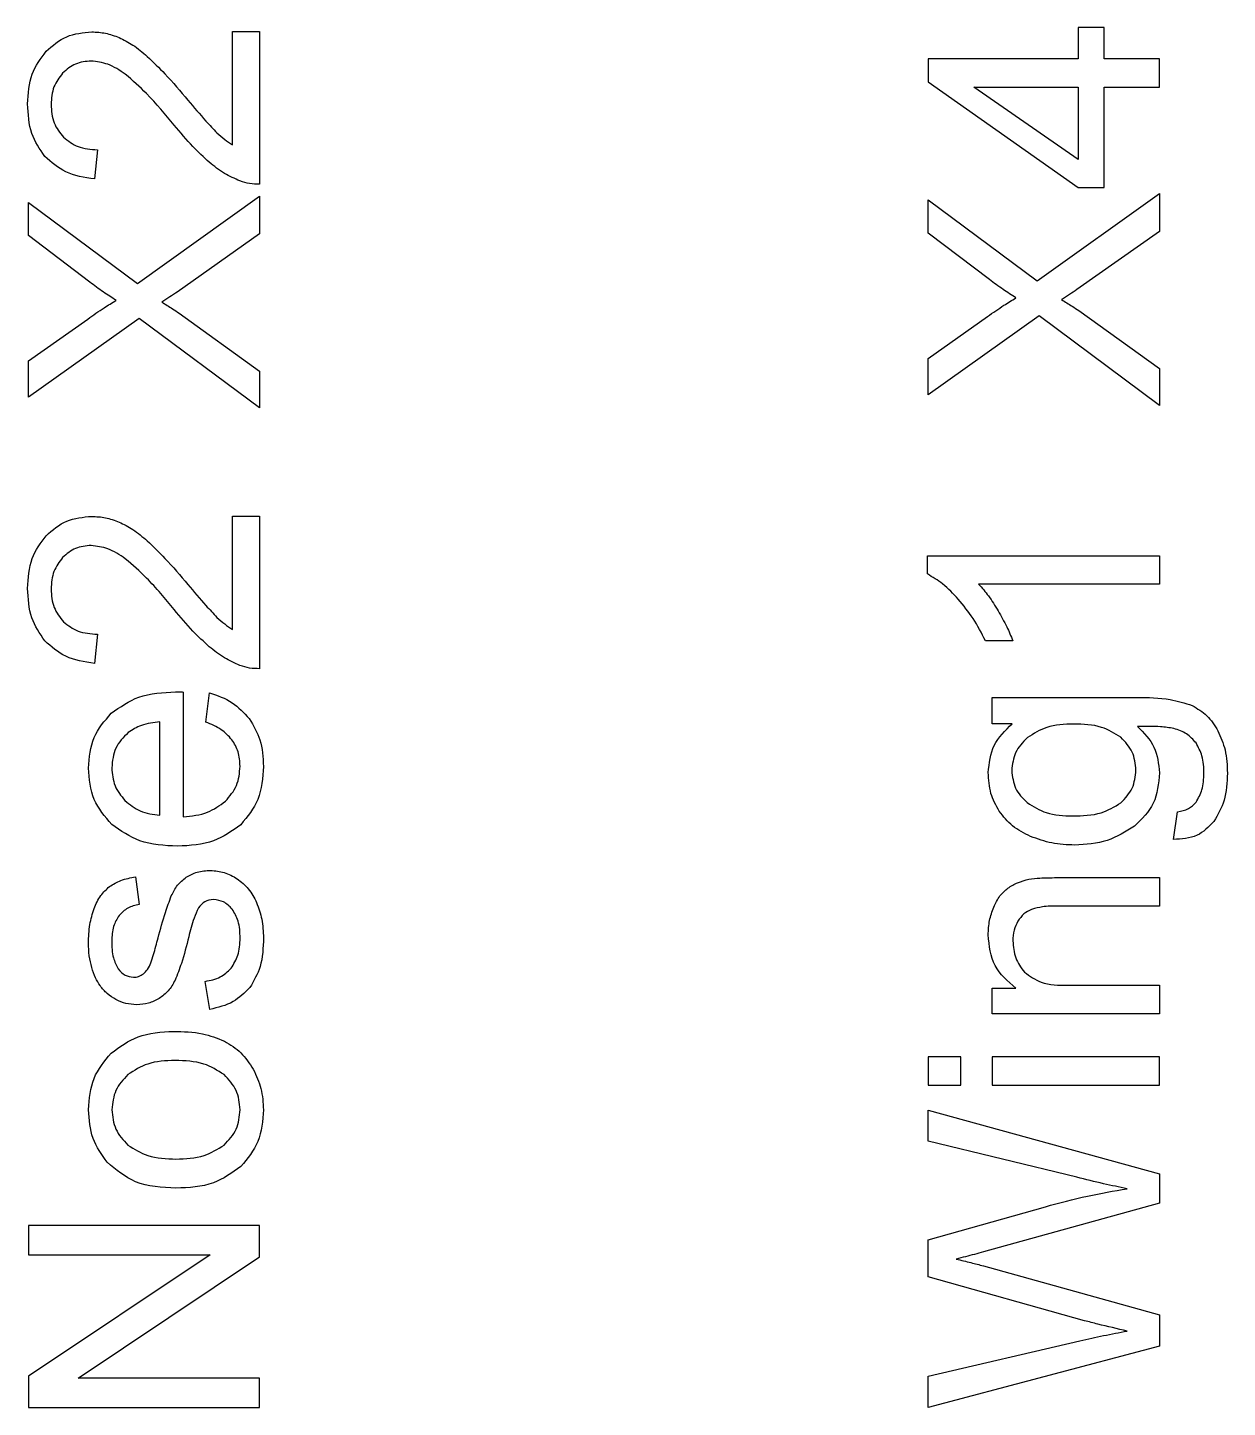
# Model space of a CAD drawing. Header units: inches. Extents: x -3.39 to 3.59, y -6.51 to -1.62.
# Drawn here: x -1.381 to 0.082, y -6.43 to -4.747 of the extents above; entities that cross this region are included whole.
import ezdxf

# ---------------------------------------------------------------- set-up
doc = ezdxf.new("R2010")
doc.units = ezdxf.units.IN
doc.layers.get('0').update_dxf_attribs({"linetype": 'CONTINUOUS'})

msp = doc.modelspace()

# ---------------------------------------------------------------- linework, layer by layer
for p, q in [((-1.1313, -4.7513), (-1.0981, -4.7513)), ((-1.1313, -4.8895), (-1.1313, -4.7513)), ((-1.0981, -4.7513), (-1.0981, -4.9376)), ((-1.2959, -4.8955), (-1.2995, -4.9311)), ((-1.3799, -5.0003), (-1.3799, -4.9597)), ((-1.3799, -4.9597), (-1.247, -5.0587)), ((-1.247, -5.0587), (-1.0981, -4.952)), ((-1.0981, -4.952), (-1.0981, -4.9982)), ((-0.2827, -4.9972), (-0.2827, -4.9566)), ((-0.2827, -4.9566), (-0.1498, -5.0556)), ((-0.1498, -5.0556), (-0.0008, -4.9489)), ((-0.0008, -4.9489), (-0.0008, -4.9951)), ((-1.0981, -4.9982), (-1.1986, -5.0691)), ((-0.2079, -5.0539), (-0.2827, -4.9972)), ((-0.0008, -4.9951), (-0.1014, -5.066)), ((-1.3051, -5.057), (-1.3799, -5.0003)), ((-1.1963, -5.0949), (-1.0981, -5.1656)), ((-0.1477, -5.0983), (-0.2827, -5.1944)), ((-0.2827, -5.15), (-0.2104, -5.0989)), ((-0.0008, -5.2073), (-0.1477, -5.0983)), ((-0.0991, -5.0918), (-0.0008, -5.1625)), ((-1.2449, -5.1014), (-1.3799, -5.1975)), ((-1.3799, -5.1531), (-1.3076, -5.102)), ((-1.0981, -5.2104), (-1.2449, -5.1014)), ((-0.2827, -5.1944), (-0.2827, -5.15)), ((-1.3799, -5.1975), (-1.3799, -5.1531)), ((-1.0981, -5.1656), (-1.0981, -5.2104)), ((-0.0008, -5.1625), (-0.0008, -5.2073)), ((-1.1313, -5.3423), (-1.0981, -5.3423)), ((-1.1313, -5.4805), (-1.1313, -5.3423)), ((-1.0981, -5.3423), (-1.0981, -5.5285)), ((-0.2838, -5.413), (-0.2838, -5.3907)), ((-0.2838, -5.3907), (-0.0008, -5.3907)), ((-0.0008, -5.3907), (-0.0008, -5.4253)), ((-0.0008, -5.4253), (-0.2213, -5.4253)), ((-1.2959, -5.4864), (-1.2995, -5.522)), ((-0.1796, -5.4945), (-0.2131, -5.4945)), ((-1.1913, -5.557), (-1.1913, -5.7092)), ((-1.1638, -5.5937), (-1.1594, -5.558)), ((-0.205, -5.5956), (-0.205, -5.5637)), ((-0.205, -5.5637), (-0.0285, -5.5637)), ((-1.2197, -5.7073), (-1.2197, -5.5933)), ((-0.1804, -5.5956), (-0.205, -5.5956)), ((0.0161, -5.7367), (0.0211, -5.7031)), ((-1.2495, -5.7823), (-1.2449, -5.8161)), ((-0.1264, -5.7834), (-0.0008, -5.7834)), ((-0.0008, -5.7834), (-0.0008, -5.8181)), ((-0.0008, -5.8181), (-0.125, -5.8181)), ((-1.159, -5.9442), (-1.1644, -5.9099)), ((-0.205, -5.9493), (-0.205, -5.9182)), ((-0.205, -5.9182), (-0.176, -5.9182)), ((-0.1123, -5.9147), (-0.0008, -5.9147)), ((-0.0008, -5.9147), (-0.0008, -5.9493)), ((-0.0008, -5.9493), (-0.205, -5.9493)), ((-0.2827, -6.1047), (-0.2827, -6.0672)), ((-0.2827, -6.0672), (-0.0008, -6.1445)), ((-0.1016, -6.1489), (-0.2827, -6.1047)), ((-0.0008, -6.1445), (-0.0008, -6.1804)), ((-0.2827, -6.2252), (-0.14, -6.1848)), ((-0.0008, -6.1804), (-0.2156, -6.2398)), ((-0.2827, -6.2702), (-0.2827, -6.2252)), ((-0.2156, -6.2569), (-0.0008, -6.3167)), ((-0.0924, -6.3238), (-0.2827, -6.2702)), ((-0.0008, -6.3167), (-0.0008, -6.3548)), ((-0.2827, -6.3913), (-0.0979, -6.3484)), ((-0.0008, -6.3548), (-0.2827, -6.4296)), ((-0.2827, -6.4296), (-0.2827, -6.3913))]:
    msp.add_line(p, q)
for points in [[(-0.0683, -4.8192), (-0.0008, -4.8192), (-0.0008, -4.7846), (-0.0683, -4.7846), (-0.0683, -4.7465), (-0.1, -4.7465), (-0.1, -4.7846), (-0.2827, -4.7846), (-0.2827, -4.8128), (-0.1, -4.9415), (-0.0683, -4.9415)], [(-0.2271, -4.8192), (-0.1, -4.8192), (-0.1, -4.9074)], [(-0.2827, -6.0366), (-0.2429, -6.0366), (-0.2429, -6.002), (-0.2827, -6.002)], [(-0.205, -6.0366), (-0.0008, -6.0366), (-0.0008, -6.002), (-0.205, -6.002)], [(-1.3799, -6.4296), (-1.0981, -6.4296), (-1.0981, -6.3938), (-1.3195, -6.3938), (-1.0981, -6.2458), (-1.0981, -6.2075), (-1.3799, -6.2075), (-1.3799, -6.2433), (-1.1586, -6.2433), (-1.3799, -6.3913)]]:
    msp.add_lwpolyline(points, close=True)
for points, knots in [([(-1.3585, -4.7754), (-1.3506, -4.7685), (-1.3345, -4.7546), (-1.3134, -4.7527), (-1.3028, -4.7517)], [0, 0, 0, 0, 0.0782334, 0.1573086, 0.1573086, 0.1573086, 0.1573086]), ([(-1.3028, -4.7517), (-1.2971, -4.752), (-1.2857, -4.7526), (-1.275, -4.7566), (-1.2695, -4.7586)], [0, 0, 0, 0, 0.04282859, 0.08672522, 0.08672522, 0.08672522, 0.08672522]), ([(-1.2695, -4.7586), (-1.2638, -4.7615), (-1.2514, -4.7677), (-1.2408, -4.7767), (-1.2351, -4.7816)], [0, 0, 0, 0, 0.0485946, 0.105429, 0.105429, 0.105429, 0.105429]), ([(-1.381, -4.8396), (-1.3803, -4.827), (-1.379, -4.8034), (-1.3651, -4.7843), (-1.3585, -4.7754)], [0, 0, 0, 0, 0.0933838, 0.17614, 0.17614, 0.17614, 0.17614]), ([(-1.3036, -4.7873), (-1.3101, -4.7879), (-1.3233, -4.7891), (-1.3333, -4.7977), (-1.3383, -4.802)], [0, 0, 0, 0, 0.04905381, 0.09787072, 0.09787072, 0.09787072, 0.09787072]), ([(-1.2619, -4.8034), (-1.2688, -4.7987), (-1.2815, -4.7901), (-1.2967, -4.7882), (-1.3036, -4.7873)], [0, 0, 0, 0, 0.0624798, 0.1148245, 0.1148245, 0.1148245, 0.1148245]), ([(-1.2351, -4.7816), (-1.2279, -4.7886), (-1.2104, -4.8056), (-1.1947, -4.8241), (-1.1855, -4.835)], [0, 0, 0, 0, 0.0768652, 0.1851083, 0.1851083, 0.1851083, 0.1851083]), ([(-1.3383, -4.802), (-1.3424, -4.8074), (-1.351, -4.8187), (-1.3519, -4.8329), (-1.3524, -4.8403)], [0, 0, 0, 0, 0.0507549, 0.1058724, 0.1058724, 0.1058724, 0.1058724]), ([(-1.2023, -4.8655), (-1.2131, -4.8523), (-1.2314, -4.83), (-1.2531, -4.8111), (-1.2619, -4.8034)], [0, 0, 0, 0, 0.1300554, 0.2191033, 0.2191033, 0.2191033, 0.2191033]), ([(-1.3602, -4.9036), (-1.3662, -4.8946), (-1.3792, -4.8753), (-1.3804, -4.852), (-1.381, -4.8396)], [0, 0, 0, 0, 0.0812947, 0.1739213, 0.1739213, 0.1739213, 0.1739213]), ([(-1.3524, -4.8403), (-1.3519, -4.8481), (-1.3509, -4.863), (-1.3418, -4.8747), (-1.3374, -4.8803)], [0, 0, 0, 0, 0.0579169, 0.11074, 0.11074, 0.11074, 0.11074]), ([(-1.1855, -4.835), (-1.1783, -4.8436), (-1.1669, -4.8573), (-1.1546, -4.8702), (-1.1501, -4.8749)], [0, 0, 0, 0, 0.0855726, 0.1357912, 0.1357912, 0.1357912, 0.1357912]), ([(-1.3374, -4.8803), (-1.3317, -4.8847), (-1.3195, -4.894), (-1.3041, -4.895), (-1.2959, -4.8955)], [0, 0, 0, 0, 0.0537122, 0.1145793, 0.1145793, 0.1145793, 0.1145793]), ([(-1.1596, -4.9108), (-1.1663, -4.9045), (-1.1816, -4.8904), (-1.1949, -4.8744), (-1.2023, -4.8655)], [0, 0, 0, 0, 0.0701451, 0.158177, 0.158177, 0.158177, 0.158177]), ([(-1.1501, -4.8749), (-1.147, -4.8777), (-1.1411, -4.8831), (-1.1345, -4.8874), (-1.1313, -4.8895)], [0, 0, 0, 0, 0.03137332, 0.06044457, 0.06044457, 0.06044457, 0.06044457]), ([(-1.2995, -4.9311), (-1.3117, -4.9293), (-1.3347, -4.926), (-1.352, -4.9107), (-1.3602, -4.9036)], [0, 0, 0, 0, 0.0917504, 0.1723942, 0.1723942, 0.1723942, 0.1723942]), ([(-1.1221, -4.9336), (-1.1285, -4.9307), (-1.142, -4.9248), (-1.1536, -4.9156), (-1.1596, -4.9108)], [0, 0, 0, 0, 0.0534196, 0.1118365, 0.1118365, 0.1118365, 0.1118365]), ([(-1.0981, -4.9376), (-1.1022, -4.9375), (-1.1104, -4.9374), (-1.1182, -4.9348), (-1.1221, -4.9336)], [0, 0, 0, 0, 0.03119703, 0.0622024, 0.0622024, 0.0622024, 0.0622024]), ([(-1.273, -5.0793), (-1.2783, -5.0759), (-1.2893, -5.0689), (-1.2997, -5.0611), (-1.3051, -5.057)], [0, 0, 0, 0, 0.04770513, 0.09931952, 0.09931952, 0.09931952, 0.09931952]), ([(-0.1758, -5.0762), (-0.1811, -5.0728), (-0.1921, -5.0658), (-0.2025, -5.058), (-0.2079, -5.0539)], [0, 0, 0, 0, 0.04770513, 0.09931952, 0.09931952, 0.09931952, 0.09931952]), ([(-1.3076, -5.102), (-1.301, -5.0973), (-1.2898, -5.0893), (-1.2779, -5.0822), (-1.273, -5.0793)], [0, 0, 0, 0, 0.0612851, 0.1051252, 0.1051252, 0.1051252, 0.1051252]), ([(-1.1986, -5.0691), (-1.2016, -5.0711), (-1.2078, -5.0753), (-1.2142, -5.0793), (-1.2174, -5.0814)], [0, 0, 0, 0, 0.02762675, 0.05715566, 0.05715566, 0.05715566, 0.05715566]), ([(-1.2174, -5.0814), (-1.2131, -5.0841), (-1.206, -5.0884), (-1.199, -5.093), (-1.1963, -5.0949)], [0, 0, 0, 0, 0.03881836, 0.06366919, 0.06366919, 0.06366919, 0.06366919]), ([(-0.2104, -5.0989), (-0.2038, -5.0942), (-0.1926, -5.0863), (-0.1807, -5.0792), (-0.1758, -5.0762)], [0, 0, 0, 0, 0.0612851, 0.1051252, 0.1051252, 0.1051252, 0.1051252]), ([(-0.1014, -5.066), (-0.1044, -5.0681), (-0.1106, -5.0723), (-0.1169, -5.0763), (-0.1202, -5.0783)], [0, 0, 0, 0, 0.02762675, 0.05715566, 0.05715566, 0.05715566, 0.05715566]), ([(-0.1202, -5.0783), (-0.1159, -5.081), (-0.1087, -5.0853), (-0.1018, -5.09), (-0.0991, -5.0918)], [0, 0, 0, 0, 0.03881836, 0.06366919, 0.06366919, 0.06366919, 0.06366919]), ([(-1.3585, -5.3663), (-1.3506, -5.3594), (-1.3345, -5.3455), (-1.3134, -5.3436), (-1.3028, -5.3427)], [0, 0, 0, 0, 0.0782334, 0.1573086, 0.1573086, 0.1573086, 0.1573086]), ([(-1.3028, -5.3427), (-1.2971, -5.343), (-1.2857, -5.3436), (-1.275, -5.3476), (-1.2695, -5.3496)], [0, 0, 0, 0, 0.04282859, 0.08672522, 0.08672522, 0.08672522, 0.08672522]), ([(-1.2695, -5.3496), (-1.2638, -5.3524), (-1.2514, -5.3587), (-1.2408, -5.3677), (-1.2351, -5.3725)], [0, 0, 0, 0, 0.0485946, 0.105429, 0.105429, 0.105429, 0.105429]), ([(-1.381, -5.4305), (-1.3803, -5.418), (-1.379, -5.3943), (-1.3651, -5.3752), (-1.3585, -5.3663)], [0, 0, 0, 0, 0.0933838, 0.17614, 0.17614, 0.17614, 0.17614]), ([(-1.3036, -5.3782), (-1.3101, -5.3788), (-1.3233, -5.38), (-1.3333, -5.3886), (-1.3383, -5.3929)], [0, 0, 0, 0, 0.04905381, 0.09787072, 0.09787072, 0.09787072, 0.09787072]), ([(-1.2619, -5.3944), (-1.2688, -5.3897), (-1.2815, -5.381), (-1.2967, -5.3791), (-1.3036, -5.3782)], [0, 0, 0, 0, 0.0624798, 0.1148245, 0.1148245, 0.1148245, 0.1148245]), ([(-1.2351, -5.3725), (-1.2279, -5.3796), (-1.2104, -5.3965), (-1.1947, -5.415), (-1.1855, -5.4259)], [0, 0, 0, 0, 0.0768652, 0.1851083, 0.1851083, 0.1851083, 0.1851083]), ([(-1.3383, -5.3929), (-1.3424, -5.3983), (-1.351, -5.4097), (-1.3519, -5.4239), (-1.3524, -5.4313)], [0, 0, 0, 0, 0.0507549, 0.1058724, 0.1058724, 0.1058724, 0.1058724]), ([(-1.2023, -5.4565), (-1.2131, -5.4432), (-1.2314, -5.4209), (-1.2531, -5.402), (-1.2619, -5.3944)], [0, 0, 0, 0, 0.1300554, 0.2191033, 0.2191033, 0.2191033, 0.2191033]), ([(-0.2461, -5.4438), (-0.2522, -5.4372), (-0.2634, -5.4252), (-0.2774, -5.4168), (-0.2838, -5.413)], [0, 0, 0, 0, 0.0676803, 0.1240857, 0.1240857, 0.1240857, 0.1240857]), ([(-1.3602, -5.4945), (-1.3662, -5.4855), (-1.3792, -5.4662), (-1.3804, -5.4429), (-1.381, -5.4305)], [0, 0, 0, 0, 0.0812947, 0.1739213, 0.1739213, 0.1739213, 0.1739213]), ([(-1.3524, -5.4313), (-1.3519, -5.4391), (-1.3509, -5.4539), (-1.3418, -5.4657), (-1.3374, -5.4713)], [0, 0, 0, 0, 0.0579169, 0.11074, 0.11074, 0.11074, 0.11074]), ([(-1.1855, -5.4259), (-1.1783, -5.4345), (-1.1669, -5.4482), (-1.1546, -5.4611), (-1.1501, -5.4659)], [0, 0, 0, 0, 0.0855726, 0.1357912, 0.1357912, 0.1357912, 0.1357912]), ([(-0.2213, -5.4253), (-0.2172, -5.43), (-0.2083, -5.4403), (-0.2013, -5.4518), (-0.1975, -5.4581)], [0, 0, 0, 0, 0.0475611, 0.103106, 0.103106, 0.103106, 0.103106]), ([(-0.2131, -5.4945), (-0.2178, -5.4852), (-0.227, -5.4671), (-0.2399, -5.4514), (-0.2461, -5.4438)], [0, 0, 0, 0, 0.0790118, 0.1542587, 0.1542587, 0.1542587, 0.1542587]), ([(-1.1596, -5.5017), (-1.1663, -5.4955), (-1.1816, -5.4813), (-1.1949, -5.4654), (-1.2023, -5.4565)], [0, 0, 0, 0, 0.0701451, 0.158177, 0.158177, 0.158177, 0.158177]), ([(-1.1501, -5.4659), (-1.147, -5.4687), (-1.1411, -5.474), (-1.1345, -5.4784), (-1.1313, -5.4805)], [0, 0, 0, 0, 0.03137332, 0.06044457, 0.06044457, 0.06044457, 0.06044457]), ([(-0.1975, -5.4581), (-0.1939, -5.4644), (-0.1871, -5.4762), (-0.182, -5.4887), (-0.1796, -5.4945)], [0, 0, 0, 0, 0.0556042, 0.1031696, 0.1031696, 0.1031696, 0.1031696]), ([(-1.3374, -5.4713), (-1.3317, -5.4756), (-1.3195, -5.485), (-1.3041, -5.4859), (-1.2959, -5.4864)], [0, 0, 0, 0, 0.0537122, 0.1145793, 0.1145793, 0.1145793, 0.1145793]), ([(-1.2995, -5.522), (-1.3117, -5.5202), (-1.3347, -5.5169), (-1.352, -5.5017), (-1.3602, -5.4945)], [0, 0, 0, 0, 0.0917504, 0.1723942, 0.1723942, 0.1723942, 0.1723942]), ([(-1.1221, -5.5245), (-1.1285, -5.5217), (-1.142, -5.5157), (-1.1536, -5.5065), (-1.1596, -5.5017)], [0, 0, 0, 0, 0.0534196, 0.1118365, 0.1118365, 0.1118365, 0.1118365]), ([(-1.0981, -5.5285), (-1.1022, -5.5285), (-1.1104, -5.5283), (-1.1182, -5.5258), (-1.1221, -5.5245)], [0, 0, 0, 0, 0.03119703, 0.0622024, 0.0622024, 0.0622024, 0.0622024]), ([(-1.279, -5.5828), (-1.2681, -5.5752), (-1.2447, -5.5588), (-1.216, -5.5575), (-1.2005, -5.5568)], [0, 0, 0, 0, 0.0985092, 0.2137077, 0.2137077, 0.2137077, 0.2137077]), ([(-1.2005, -5.5568), (-1.1992, -5.5568), (-1.1962, -5.5568), (-1.1931, -5.5569), (-1.1913, -5.557)], [0, 0, 0, 0, 0.00976639, 0.02344317, 0.02344317, 0.02344317, 0.02344317]), ([(-1.1594, -5.558), (-1.1496, -5.5612), (-1.1307, -5.5676), (-1.1173, -5.5822), (-1.1107, -5.5893)], [0, 0, 0, 0, 0.0770342, 0.1490753, 0.1490753, 0.1490753, 0.1490753]), ([(-0.0285, -5.5637), (-0.0148, -5.5637), (0.0082, -5.5637), (0.0302, -5.5706), (0.039, -5.5734)], [0, 0, 0, 0, 0.1036381, 0.1742782, 0.1742782, 0.1742782, 0.1742782]), ([(-1.3068, -5.6497), (-1.3058, -5.6367), (-1.3037, -5.6114), (-1.2871, -5.5922), (-1.279, -5.5828)], [0, 0, 0, 0, 0.0961261, 0.18838, 0.18838, 0.18838, 0.18838]), ([(0.039, -5.5734), (0.0454, -5.5772), (0.0583, -5.5849), (0.0664, -5.5977), (0.0705, -5.6042)], [0, 0, 0, 0, 0.0553224, 0.1130983, 0.1130983, 0.1130983, 0.1130983]), ([(-1.2197, -5.5933), (-1.2275, -5.5942), (-1.2413, -5.5958), (-1.2532, -5.6031), (-1.2584, -5.6064)], [0, 0, 0, 0, 0.0583421, 0.1047649, 0.1047649, 0.1047649, 0.1047649]), ([(-1.1319, -5.6151), (-1.136, -5.6107), (-1.145, -5.6012), (-1.1572, -5.5963), (-1.1638, -5.5937)], [0, 0, 0, 0, 0.04500092, 0.09855696, 0.09855696, 0.09855696, 0.09855696]), ([(-1.1107, -5.5893), (-1.1057, -5.5978), (-1.095, -5.6157), (-1.094, -5.6367), (-1.0934, -5.6477)], [0, 0, 0, 0, 0.073917, 0.1569226, 0.1569226, 0.1569226, 0.1569226]), ([(-0.2096, -5.6552), (-0.2083, -5.6437), (-0.2058, -5.6203), (-0.1889, -5.6039), (-0.1804, -5.5956)], [0, 0, 0, 0, 0.0857712, 0.1733606, 0.1733606, 0.1733606, 0.1733606]), ([(-0.1054, -5.596), (-0.1167, -5.5964), (-0.1371, -5.597), (-0.1543, -5.6078), (-0.1619, -5.6126)], [0, 0, 0, 0, 0.0841611, 0.1520616, 0.1520616, 0.1520616, 0.1520616]), ([(-0.0478, -5.6122), (-0.0555, -5.6075), (-0.0731, -5.5967), (-0.0938, -5.5963), (-0.1054, -5.596)], [0, 0, 0, 0, 0.0673154, 0.1542867, 0.1542867, 0.1542867, 0.1542867]), ([(0.0168, -5.6014), (0.0114, -5.6006), (-0.0033, -5.5986), (-0.0182, -5.5988), (-0.0276, -5.5989)], [0, 0, 0, 0, 0.0419258, 0.1131054, 0.1131054, 0.1131054, 0.1131054]), ([(-0.0276, -5.5989), (-0.0198, -5.6069), (-0.0043, -5.6226), (-0.002, -5.6446), (-0.0008, -5.6554)], [0, 0, 0, 0, 0.0823218, 0.1629841, 0.1629841, 0.1629841, 0.1629841]), ([(0.0438, -5.6191), (0.0402, -5.6151), (0.0328, -5.6068), (0.0222, -5.6032), (0.0168, -5.6014)], [0, 0, 0, 0, 0.04040951, 0.08304684, 0.08304684, 0.08304684, 0.08304684]), ([(0.0705, -5.6042), (0.0738, -5.6119), (0.081, -5.6284), (0.0817, -5.6464), (0.082, -5.656)], [0, 0, 0, 0, 0.0635507, 0.135883, 0.135883, 0.135883, 0.135883]), ([(-1.2584, -5.6064), (-1.2642, -5.6123), (-1.2759, -5.6243), (-1.2776, -5.6409), (-1.2784, -5.6493)], [0, 0, 0, 0, 0.061445, 0.123428, 0.123428, 0.123428, 0.123428]), ([(-1.1219, -5.6475), (-1.1223, -5.6415), (-1.1229, -5.6299), (-1.129, -5.6199), (-1.1319, -5.6151)], [0, 0, 0, 0, 0.04524727, 0.08750141, 0.08750141, 0.08750141, 0.08750141]), ([(-0.1619, -5.6126), (-0.1675, -5.6184), (-0.1784, -5.6296), (-0.1801, -5.6451), (-0.181, -5.6527)], [0, 0, 0, 0, 0.0590183, 0.1155617, 0.1155617, 0.1155617, 0.1155617]), ([(-0.0295, -5.6522), (-0.0303, -5.6445), (-0.0319, -5.6291), (-0.0425, -5.6178), (-0.0478, -5.6122)], [0, 0, 0, 0, 0.0568717, 0.114576, 0.114576, 0.114576, 0.114576]), ([(0.0534, -5.6562), (0.0532, -5.6489), (0.0528, -5.6358), (0.0465, -5.6242), (0.0438, -5.6191)], [0, 0, 0, 0, 0.0544205, 0.09855884, 0.09855884, 0.09855884, 0.09855884]), ([(-1.2784, -5.7185), (-1.2867, -5.7088), (-1.3037, -5.689), (-1.3058, -5.663), (-1.3068, -5.6497)], [0, 0, 0, 0, 0.0944837, 0.193557, 0.193557, 0.193557, 0.193557]), ([(-1.2784, -5.6493), (-1.2777, -5.6569), (-1.2765, -5.6719), (-1.2671, -5.6836), (-1.2624, -5.6893)], [0, 0, 0, 0, 0.0566387, 0.1118419, 0.1118419, 0.1118419, 0.1118419]), ([(-1.1398, -5.6902), (-1.1346, -5.6841), (-1.124, -5.6718), (-1.1226, -5.6557), (-1.1219, -5.6475)], [0, 0, 0, 0, 0.0595324, 0.1201748, 0.1201748, 0.1201748, 0.1201748]), ([(-1.0934, -5.6477), (-1.0944, -5.6617), (-1.0961, -5.6883), (-1.113, -5.7089), (-1.121, -5.7188)], [0, 0, 0, 0, 0.1034831, 0.1978914, 0.1978914, 0.1978914, 0.1978914]), ([(-0.181, -5.6527), (-0.1801, -5.6602), (-0.1784, -5.6754), (-0.1677, -5.6864), (-0.1622, -5.6919)], [0, 0, 0, 0, 0.0554906, 0.1132571, 0.1132571, 0.1132571, 0.1132571]), ([(-0.0479, -5.6921), (-0.0426, -5.6865), (-0.0318, -5.6753), (-0.0303, -5.6598), (-0.0295, -5.6522)], [0, 0, 0, 0, 0.0576218, 0.114745, 0.114745, 0.114745, 0.114745]), ([(-0.1962, -5.7024), (-0.2001, -5.6953), (-0.2082, -5.6806), (-0.2091, -5.6639), (-0.2096, -5.6552)], [0, 0, 0, 0, 0.0611169, 0.1260735, 0.1260735, 0.1260735, 0.1260735]), ([(-0.0008, -5.6554), (-0.002, -5.6685), (-0.0041, -5.694), (-0.0224, -5.7119), (-0.0312, -5.7206)], [0, 0, 0, 0, 0.0967898, 0.188132, 0.188132, 0.188132, 0.188132]), ([(0.0438, -5.6914), (0.0466, -5.6864), (0.0527, -5.6755), (0.0531, -5.663), (0.0534, -5.6562)], [0, 0, 0, 0, 0.0428098, 0.09383534, 0.09383534, 0.09383534, 0.09383534]), ([(0.082, -5.656), (0.0815, -5.6673), (0.0807, -5.6883), (0.0704, -5.7065), (0.0656, -5.715)], [0, 0, 0, 0, 0.0845093, 0.157596, 0.157596, 0.157596, 0.157596]), ([(-1.2624, -5.6893), (-1.2565, -5.6942), (-1.244, -5.7043), (-1.2281, -5.7063), (-1.2197, -5.7073)], [0, 0, 0, 0, 0.0571845, 0.1197188, 0.1197188, 0.1197188, 0.1197188]), ([(-1.1913, -5.7092), (-1.181, -5.7082), (-1.1621, -5.7064), (-1.1468, -5.6953), (-1.1398, -5.6902)], [0, 0, 0, 0, 0.0768253, 0.1417462, 0.1417462, 0.1417462, 0.1417462]), ([(-0.158, -5.7331), (-0.1657, -5.7293), (-0.1807, -5.7218), (-0.1911, -5.7088), (-0.1962, -5.7024)], [0, 0, 0, 0, 0.0646063, 0.1256871, 0.1256871, 0.1256871, 0.1256871]), ([(-0.1622, -5.6919), (-0.1547, -5.6966), (-0.1377, -5.7072), (-0.1177, -5.7078), (-0.1066, -5.7081)], [0, 0, 0, 0, 0.0666647, 0.1495161, 0.1495161, 0.1495161, 0.1495161]), ([(-0.1066, -5.7081), (-0.0947, -5.7079), (-0.0737, -5.7075), (-0.0557, -5.6968), (-0.0479, -5.6921)], [0, 0, 0, 0, 0.0888365, 0.1566938, 0.1566938, 0.1566938, 0.1566938]), ([(0.0211, -5.7031), (0.0258, -5.7022), (0.0346, -5.7006), (0.0409, -5.6943), (0.0438, -5.6914)], [0, 0, 0, 0, 0.03564976, 0.06623684, 0.06623684, 0.06623684, 0.06623684]), ([(-1.1984, -5.745), (-1.2142, -5.7443), (-1.2434, -5.7429), (-1.2674, -5.7262), (-1.2784, -5.7185)], [0, 0, 0, 0, 0.1174255, 0.2179644, 0.2179644, 0.2179644, 0.2179644]), ([(-1.121, -5.7188), (-1.1317, -5.7264), (-1.1547, -5.7429), (-1.1831, -5.7443), (-1.1984, -5.745)], [0, 0, 0, 0, 0.0978925, 0.211487, 0.211487, 0.211487, 0.211487]), ([(-0.0312, -5.7206), (-0.042, -5.7273), (-0.0643, -5.7412), (-0.0906, -5.7428), (-0.1041, -5.7437)], [0, 0, 0, 0, 0.0955449, 0.1968295, 0.1968295, 0.1968295, 0.1968295]), ([(0.0656, -5.715), (0.0591, -5.7215), (0.0456, -5.7353), (0.0262, -5.7362), (0.0161, -5.7367)], [0, 0, 0, 0, 0.0673073, 0.1418429, 0.1418429, 0.1418429, 0.1418429]), ([(-0.1041, -5.7437), (-0.1135, -5.7433), (-0.1321, -5.7425), (-0.1495, -5.7362), (-0.158, -5.7331)], [0, 0, 0, 0, 0.0716653, 0.1403, 0.1403, 0.1403, 0.1403]), ([(-1.2812, -5.7942), (-1.2767, -5.7915), (-1.2669, -5.7857), (-1.2556, -5.7835), (-1.2495, -5.7823)], [0, 0, 0, 0, 0.03969824, 0.08641885, 0.08641885, 0.08641885, 0.08641885]), ([(-1.2058, -5.8057), (-1.2035, -5.8011), (-1.1991, -5.7922), (-1.1914, -5.7859), (-1.1876, -5.7829)], [0, 0, 0, 0, 0.0382278, 0.07475977, 0.07475977, 0.07475977, 0.07475977]), ([(-1.1876, -5.7829), (-1.1833, -5.7805), (-1.1741, -5.7754), (-1.1636, -5.7749), (-1.158, -5.7746)], [0, 0, 0, 0, 0.03741112, 0.07900343, 0.07900343, 0.07900343, 0.07900343]), ([(-1.158, -5.7746), (-1.1523, -5.7751), (-1.1407, -5.776), (-1.1306, -5.7818), (-1.1255, -5.7847)], [0, 0, 0, 0, 0.04314223, 0.08761312, 0.08761312, 0.08761312, 0.08761312]), ([(-1.1255, -5.7847), (-1.1206, -5.7885), (-1.1106, -5.7965), (-1.1048, -5.8079), (-1.1018, -5.8138)], [0, 0, 0, 0, 0.04653365, 0.09630635, 0.09630635, 0.09630635, 0.09630635]), ([(-0.1856, -5.7961), (-0.1817, -5.7938), (-0.1738, -5.7888), (-0.1647, -5.7865), (-0.16, -5.7854)], [0, 0, 0, 0, 0.03420605, 0.07085013, 0.07085013, 0.07085013, 0.07085013]), ([(-0.16, -5.7854), (-0.1556, -5.7848), (-0.1445, -5.7834), (-0.1332, -5.7834), (-0.1264, -5.7834)], [0, 0, 0, 0, 0.0337685, 0.08566274, 0.08566274, 0.08566274, 0.08566274]), ([(-1.2999, -5.821), (-1.2976, -5.8155), (-1.2932, -5.8052), (-1.285, -5.7977), (-1.2812, -5.7942)], [0, 0, 0, 0, 0.04512352, 0.08397382, 0.08397382, 0.08397382, 0.08397382]), ([(-1.2219, -5.8569), (-1.2191, -5.8464), (-1.2145, -5.8291), (-1.2083, -5.8123), (-1.2058, -5.8057)], [0, 0, 0, 0, 0.0823375, 0.1364298, 0.1364298, 0.1364298, 0.1364298]), ([(-0.203, -5.8193), (-0.2007, -5.8146), (-0.1965, -5.8056), (-0.1891, -5.7992), (-0.1856, -5.7961)], [0, 0, 0, 0, 0.03949545, 0.07428153, 0.07428153, 0.07428153, 0.07428153]), ([(-1.3068, -5.8632), (-1.3066, -5.8556), (-1.3062, -5.8413), (-1.3019, -5.8275), (-1.2999, -5.821)], [0, 0, 0, 0, 0.0574802, 0.1090593, 0.1090593, 0.1090593, 0.1090593]), ([(-1.2449, -5.8161), (-1.2498, -5.8172), (-1.2594, -5.8193), (-1.2662, -5.8262), (-1.2695, -5.8295)], [0, 0, 0, 0, 0.03742729, 0.07247662, 0.07247662, 0.07247662, 0.07247662]), ([(-1.1728, -5.8204), (-1.1747, -5.8245), (-1.1798, -5.8358), (-1.1827, -5.848), (-1.1846, -5.8557)], [0, 0, 0, 0, 0.0341895, 0.09482159, 0.09482159, 0.09482159, 0.09482159]), ([(-1.1544, -5.8102), (-1.1581, -5.8106), (-1.1656, -5.8115), (-1.1704, -5.8174), (-1.1728, -5.8204)], [0, 0, 0, 0, 0.0273865, 0.05544594, 0.05544594, 0.05544594, 0.05544594]), ([(-1.1316, -5.8217), (-1.1349, -5.8183), (-1.1412, -5.8119), (-1.1501, -5.8107), (-1.1544, -5.8102)], [0, 0, 0, 0, 0.03465169, 0.06657027, 0.06657027, 0.06657027, 0.06657027]), ([(-1.1219, -5.8571), (-1.1221, -5.85), (-1.1224, -5.8373), (-1.1288, -5.8265), (-1.1316, -5.8217)], [0, 0, 0, 0, 0.05309346, 0.09455575, 0.09455575, 0.09455575, 0.09455575]), ([(-1.1018, -5.8138), (-1.0994, -5.8205), (-1.0943, -5.8344), (-1.0937, -5.8492), (-1.0934, -5.8569)], [0, 0, 0, 0, 0.0539206, 0.1120251, 0.1120251, 0.1120251, 0.1120251]), ([(-0.2096, -5.8532), (-0.2094, -5.8473), (-0.2089, -5.8356), (-0.2049, -5.8247), (-0.203, -5.8193)], [0, 0, 0, 0, 0.04517962, 0.08827209, 0.08827209, 0.08827209, 0.08827209]), ([(-0.1567, -5.8221), (-0.16, -5.8237), (-0.1668, -5.8271), (-0.1712, -5.8333), (-0.1734, -5.8364)], [0, 0, 0, 0, 0.02783317, 0.0567322, 0.0567322, 0.0567322, 0.0567322]), ([(-0.125, -5.8181), (-0.1312, -5.8181), (-0.142, -5.8181), (-0.1523, -5.8209), (-0.1567, -5.8221)], [0, 0, 0, 0, 0.04700599, 0.0812665, 0.0812665, 0.0812665, 0.0812665]), ([(-1.2695, -5.8295), (-1.2721, -5.8338), (-1.2778, -5.8434), (-1.2782, -5.8546), (-1.2784, -5.8607)], [0, 0, 0, 0, 0.037832, 0.08364859, 0.08364859, 0.08364859, 0.08364859]), ([(-0.1734, -5.8364), (-0.1752, -5.8401), (-0.179, -5.8477), (-0.1794, -5.8561), (-0.1796, -5.8605)], [0, 0, 0, 0, 0.03077588, 0.06391218, 0.06391218, 0.06391218, 0.06391218]), ([(-1.2307, -5.8874), (-1.2296, -5.884), (-1.2264, -5.8739), (-1.2237, -5.8637), (-1.2219, -5.8569)], [0, 0, 0, 0, 0.02722058, 0.0808278, 0.0808278, 0.0808278, 0.0808278]), ([(-1.1846, -5.8557), (-1.1873, -5.8666), (-1.1918, -5.8845), (-1.1985, -5.9017), (-1.2012, -5.9085)], [0, 0, 0, 0, 0.0849554, 0.1406543, 0.1406543, 0.1406543, 0.1406543]), ([(-1.0934, -5.8569), (-1.0938, -5.8689), (-1.0944, -5.8905), (-1.1052, -5.9092), (-1.11, -5.9175)], [0, 0, 0, 0, 0.089667, 0.1618971, 0.1618971, 0.1618971, 0.1618971]), ([(-0.176, -5.9182), (-0.1858, -5.9098), (-0.2057, -5.8927), (-0.2083, -5.8665), (-0.2096, -5.8532)], [0, 0, 0, 0, 0.0947763, 0.1923582, 0.1923582, 0.1923582, 0.1923582]), ([(-1.3027, -5.8931), (-1.3039, -5.8883), (-1.3064, -5.8785), (-1.3067, -5.8684), (-1.3068, -5.8632)], [0, 0, 0, 0, 0.03751761, 0.07685087, 0.07685087, 0.07685087, 0.07685087]), ([(-1.2784, -5.8607), (-1.2783, -5.8677), (-1.2782, -5.8797), (-1.2728, -5.8903), (-1.2705, -5.8948)], [0, 0, 0, 0, 0.05212074, 0.08978848, 0.08978848, 0.08978848, 0.08978848]), ([(-1.1329, -5.8939), (-1.1297, -5.8888), (-1.1227, -5.8775), (-1.1222, -5.8643), (-1.1219, -5.8571)], [0, 0, 0, 0, 0.04520777, 0.09906489, 0.09906489, 0.09906489, 0.09906489]), ([(-0.1796, -5.8605), (-0.1791, -5.8676), (-0.178, -5.8817), (-0.1697, -5.8931), (-0.1656, -5.8987)], [0, 0, 0, 0, 0.0530608, 0.1050735, 0.1050735, 0.1050735, 0.1050735]), ([(-1.2399, -5.9007), (-1.2381, -5.899), (-1.2341, -5.8952), (-1.2319, -5.8902), (-1.2307, -5.8874)], [0, 0, 0, 0, 0.01891302, 0.04141009, 0.04141009, 0.04141009, 0.04141009]), ([(-1.2926, -5.9151), (-1.2946, -5.912), (-1.2989, -5.9051), (-1.3014, -5.8974), (-1.3027, -5.8931)], [0, 0, 0, 0, 0.02797315, 0.06172741, 0.06172741, 0.06172741, 0.06172741]), ([(-1.2705, -5.8948), (-1.2679, -5.8977), (-1.2629, -5.9033), (-1.2555, -5.9044), (-1.252, -5.9049)], [0, 0, 0, 0, 0.02913494, 0.05510036, 0.05510036, 0.05510036, 0.05510036]), ([(-1.252, -5.9049), (-1.2498, -5.9048), (-1.2454, -5.9044), (-1.2418, -5.9019), (-1.2399, -5.9007)], [0, 0, 0, 0, 0.01645597, 0.03306695, 0.03306695, 0.03306695, 0.03306695]), ([(-1.1644, -5.9099), (-1.158, -5.9087), (-1.146, -5.9063), (-1.1371, -5.8979), (-1.1329, -5.8939)], [0, 0, 0, 0, 0.04817777, 0.09149197, 0.09149197, 0.09149197, 0.09149197]), ([(-0.1656, -5.8987), (-0.159, -5.9033), (-0.1433, -5.9145), (-0.1237, -5.9147), (-0.1123, -5.9147)], [0, 0, 0, 0, 0.0600108, 0.144248, 0.144248, 0.144248, 0.144248]), ([(-1.2733, -5.9321), (-1.277, -5.9299), (-1.2844, -5.9253), (-1.2899, -5.9185), (-1.2926, -5.9151)], [0, 0, 0, 0, 0.03289665, 0.06582861, 0.06582861, 0.06582861, 0.06582861]), ([(-1.2012, -5.9085), (-1.2037, -5.9131), (-1.2085, -5.9219), (-1.2167, -5.9279), (-1.2206, -5.9308)], [0, 0, 0, 0, 0.03910768, 0.07591648, 0.07591648, 0.07591648, 0.07591648]), ([(-1.11, -5.9175), (-1.1164, -5.9239), (-1.1302, -5.9374), (-1.149, -5.9418), (-1.159, -5.9442)], [0, 0, 0, 0, 0.0678242, 0.1441598, 0.1441598, 0.1441598, 0.1441598]), ([(-1.248, -5.9384), (-1.2525, -5.9381), (-1.2613, -5.9376), (-1.2693, -5.934), (-1.2733, -5.9321)], [0, 0, 0, 0, 0.03362112, 0.06666195, 0.06666195, 0.06666195, 0.06666195]), ([(-1.2206, -5.9308), (-1.2249, -5.933), (-1.2335, -5.9375), (-1.2431, -5.9381), (-1.248, -5.9384)], [0, 0, 0, 0, 0.03616136, 0.07291699, 0.07291699, 0.07291699, 0.07291699]), ([(-1.2792, -5.9976), (-1.2687, -5.9898), (-1.2461, -5.9732), (-1.218, -5.9717), (-1.203, -5.9709)], [0, 0, 0, 0, 0.0977372, 0.2092046, 0.2092046, 0.2092046, 0.2092046]), ([(-1.203, -5.9709), (-1.1911, -5.9711), (-1.1697, -5.9715), (-1.1499, -5.9793), (-1.141, -5.9827)], [0, 0, 0, 0, 0.0897311, 0.1614152, 0.1614152, 0.1614152, 0.1614152]), ([(-1.141, -5.9827), (-1.1339, -5.9871), (-1.1196, -5.9959), (-1.1105, -6.01), (-1.1059, -6.0171)], [0, 0, 0, 0, 0.0629, 0.1262182, 0.1262182, 0.1262182, 0.1262182]), ([(-1.3068, -6.0664), (-1.3058, -6.0532), (-1.3038, -6.0273), (-1.2873, -6.0073), (-1.2792, -5.9976)], [0, 0, 0, 0, 0.0987343, 0.1924845, 0.1924845, 0.1924845, 0.1924845]), ([(-1.2013, -6.0064), (-1.2127, -6.0068), (-1.2335, -6.0075), (-1.2509, -6.0186), (-1.2587, -6.0236)], [0, 0, 0, 0, 0.0852368, 0.1546769, 0.1546769, 0.1546769, 0.1546769]), ([(-1.1415, -6.0236), (-1.1495, -6.0186), (-1.1677, -6.0073), (-1.1893, -6.0068), (-1.2013, -6.0064)], [0, 0, 0, 0, 0.0708128, 0.1604628, 0.1604628, 0.1604628, 0.1604628]), ([(-1.2587, -6.0236), (-1.2644, -6.0297), (-1.2757, -6.0418), (-1.2774, -6.0582), (-1.2782, -6.0664)], [0, 0, 0, 0, 0.0615121, 0.1224171, 0.1224171, 0.1224171, 0.1224171]), ([(-1.1219, -6.0664), (-1.1227, -6.0582), (-1.1244, -6.0417), (-1.1358, -6.0296), (-1.1415, -6.0236)], [0, 0, 0, 0, 0.0612162, 0.1227906, 0.1227906, 0.1227906, 0.1227906]), ([(-1.1059, -6.0171), (-1.1023, -6.0249), (-1.0949, -6.0405), (-1.0939, -6.0577), (-1.0934, -6.0664)], [0, 0, 0, 0, 0.0645471, 0.1302743, 0.1302743, 0.1302743, 0.1302743]), ([(-1.2841, -6.1306), (-1.2908, -6.1212), (-1.3043, -6.102), (-1.306, -6.0785), (-1.3068, -6.0664)], [0, 0, 0, 0, 0.0858823, 0.1759093, 0.1759093, 0.1759093, 0.1759093]), ([(-1.2782, -6.0664), (-1.2774, -6.0747), (-1.2758, -6.0912), (-1.2644, -6.1034), (-1.2588, -6.1095)], [0, 0, 0, 0, 0.0615502, 0.1230006, 0.1230006, 0.1230006, 0.1230006]), ([(-1.1414, -6.1095), (-1.1357, -6.1034), (-1.1243, -6.0913), (-1.1227, -6.0747), (-1.1219, -6.0664)], [0, 0, 0, 0, 0.0615608, 0.1231232, 0.1231232, 0.1231232, 0.1231232]), ([(-1.0934, -6.0664), (-1.0944, -6.0799), (-1.0963, -6.1059), (-1.1129, -6.126), (-1.1209, -6.1357)], [0, 0, 0, 0, 0.0999853, 0.1935824, 0.1935824, 0.1935824, 0.1935824]), ([(-1.2588, -6.1095), (-1.2509, -6.1145), (-1.2331, -6.1257), (-1.2119, -6.1263), (-1.2001, -6.1266)], [0, 0, 0, 0, 0.0699472, 0.1576588, 0.1576588, 0.1576588, 0.1576588]), ([(-1.2001, -6.1266), (-1.1884, -6.1263), (-1.1672, -6.1257), (-1.1493, -6.1145), (-1.1414, -6.1095)], [0, 0, 0, 0, 0.0877721, 0.1578815, 0.1578815, 0.1578815, 0.1578815]), ([(-1.2001, -6.1622), (-1.2173, -6.1614), (-1.2489, -6.1599), (-1.2731, -6.1398), (-1.2841, -6.1306)], [0, 0, 0, 0, 0.1269546, 0.2335063, 0.2335063, 0.2335063, 0.2335063]), ([(-1.1209, -6.1357), (-1.1317, -6.1434), (-1.1553, -6.1602), (-1.1844, -6.1615), (-1.2001, -6.1622)], [0, 0, 0, 0, 0.0989719, 0.2161471, 0.2161471, 0.2161471, 0.2161471]), ([(-0.0403, -6.1629), (-0.0498, -6.1609), (-0.0704, -6.1566), (-0.0907, -6.1516), (-0.1016, -6.1489)], [0, 0, 0, 0, 0.0745579, 0.1597985, 0.1597985, 0.1597985, 0.1597985]), ([(-0.14, -6.1848), (-0.1229, -6.1802), (-0.09, -6.1712), (-0.0564, -6.1656), (-0.0403, -6.1629)], [0, 0, 0, 0, 0.1348877, 0.2596075, 0.2596075, 0.2596075, 0.2596075]), ([(-0.2156, -6.2398), (-0.2228, -6.2419), (-0.2338, -6.2449), (-0.2449, -6.2477), (-0.2486, -6.2487)], [0, 0, 0, 0, 0.0572144, 0.08693946, 0.08693946, 0.08693946, 0.08693946]), ([(-0.2486, -6.2487), (-0.2426, -6.25), (-0.2316, -6.2526), (-0.2206, -6.2556), (-0.2156, -6.2569)], [0, 0, 0, 0, 0.04692917, 0.08657572, 0.08657572, 0.08657572, 0.08657572]), ([(-0.0403, -6.3365), (-0.0521, -6.3337), (-0.0695, -6.3296), (-0.0869, -6.3252), (-0.0924, -6.3238)], [0, 0, 0, 0, 0.0930273, 0.1361934, 0.1361934, 0.1361934, 0.1361934]), ([(-0.0979, -6.3484), (-0.0883, -6.3462), (-0.0692, -6.3418), (-0.0498, -6.3383), (-0.0403, -6.3365)], [0, 0, 0, 0, 0.0752848, 0.1495975, 0.1495975, 0.1495975, 0.1495975])]:
    msp.add_open_spline(points, degree=3, knots=knots)

doc.saveas('drawing.dxf')
